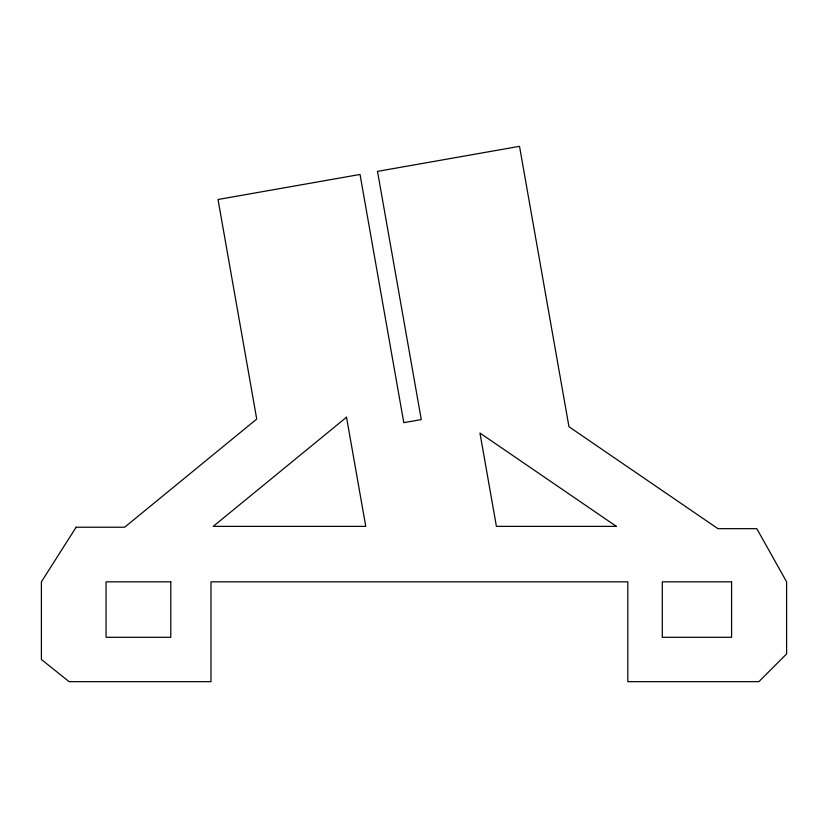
<?xml version="1.0" encoding="UTF-8"?>
<svg xmlns="http://www.w3.org/2000/svg" width="828" height="828" viewBox="0 0 828 828"><rect width="100%" height="100%" fill="white"/><g stroke="black" fill="none" stroke-linecap="round" stroke-linejoin="round"><path stroke-width="1.24" d="M76.135 527.219L41.4 581.836L41.4 659.481L69.128 681.672L210.985 681.672L210.985 581.836L627.831 581.836L627.831 681.672L758.872 681.672L786.6 653.934L786.6 581.836L756.792 528.668L717.938 528.668L568.96 426.731L519.518 146.328L377.506 171.375L421.276 419.599L403.795 422.673L360.025 174.46L218.023 199.496L256.732 419.061L124.655 527.219L76.135 527.219M346.518 417.229L213.231 526.37L365.759 526.37L346.518 417.229M616.363 526.37L496.417 526.37L479.961 433.044L616.363 526.37M170.796 581.836L106.056 581.836L106.056 637.301L170.796 637.301L170.796 581.836M731.579 581.836L662.296 581.836L662.296 637.301L731.579 637.301L731.579 581.836"/></g></svg>
